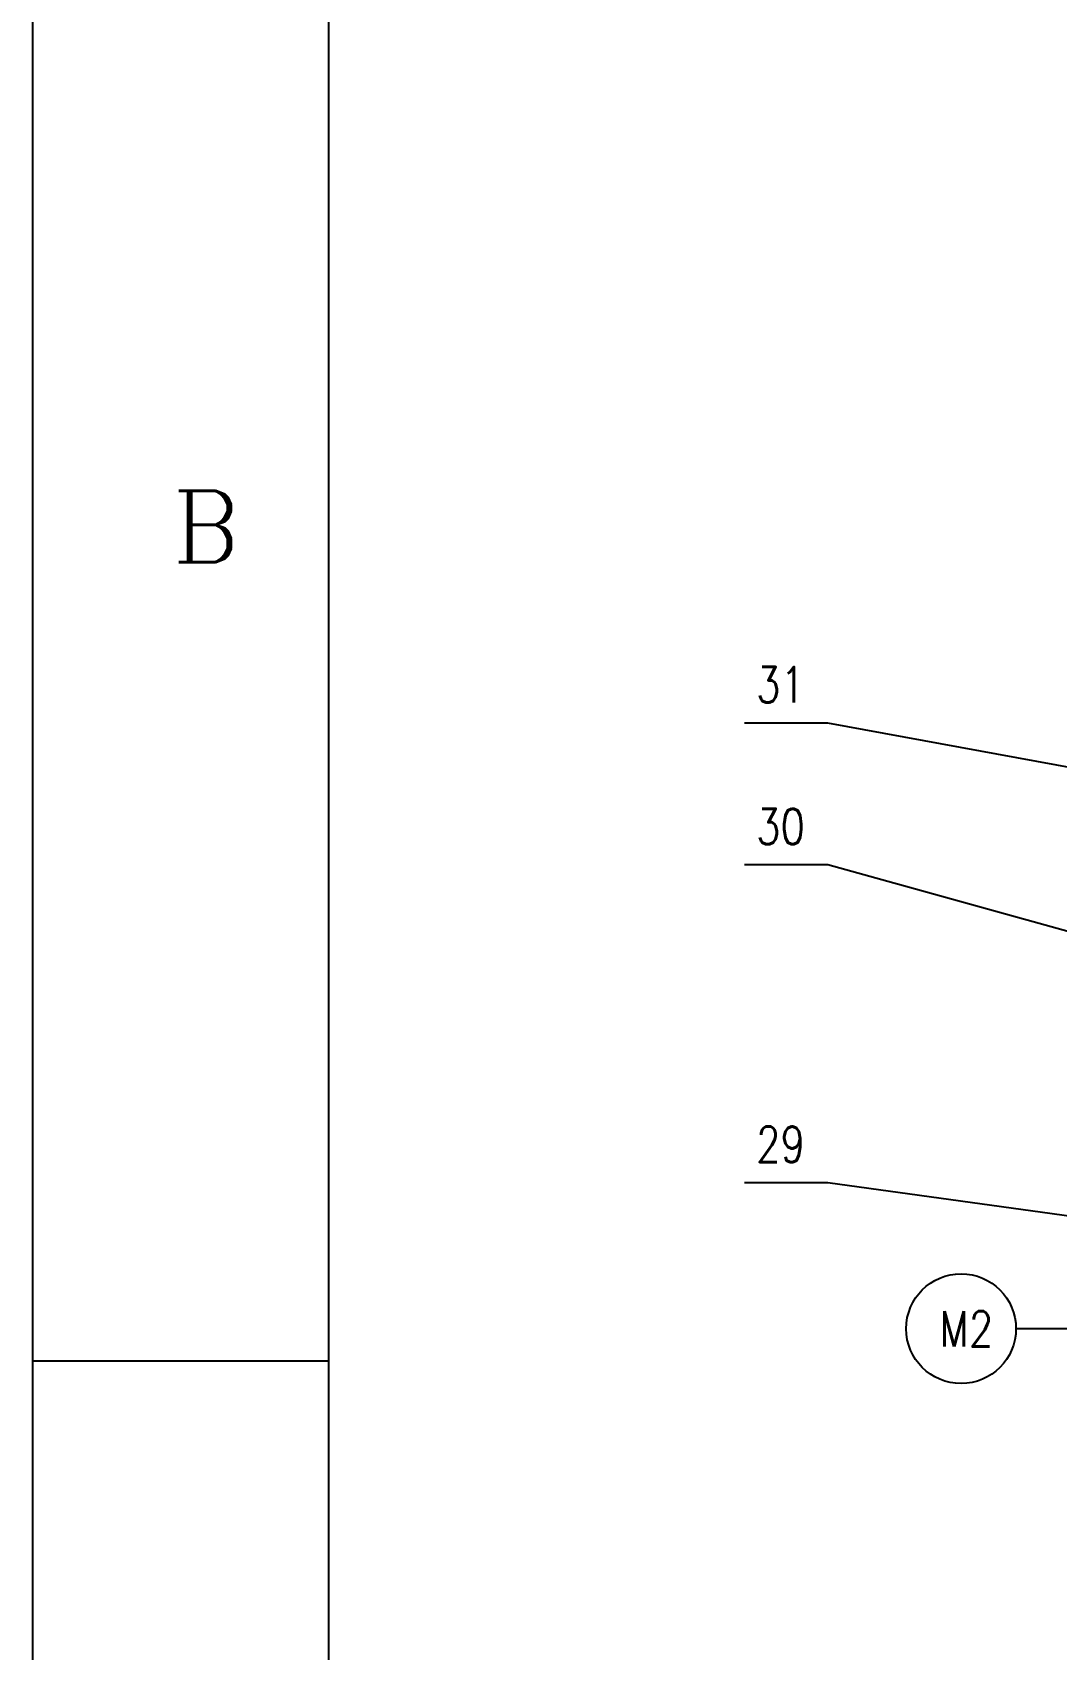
# Model space of a CAD drawing. Extents: x 16825 to 205982, y -10874 to 68273.
# Drawn here: x 159879 to 162906, y 57608 to 62386 of the extents above; entities that cross this region are included whole.
import ezdxf
from ezdxf.enums import TextEntityAlignment as Align

# ---------------------------------------------------------------- set-up
doc = ezdxf.new("R2010")
doc.units = 0
doc.header["$LTSCALE"] = 5
doc.header["$MEASUREMENT"] = 0
doc.linetypes.add('CENTER', pattern=[18, 15, -1, 1, -1])
for name, color, linetype in [('CEN', 6, 'CENTER'), ('DIM', 1, 'CONTINUOUS'), ('THIN', 1, 'CONTINUOUS'), ('TK', 3, 'CONTINUOUS'), ('TXT', 3, 'CONTINUOUS'), ('TXT_E', 7, 'CONTINUOUS')]:
    doc.layers.add(name, color=color, linetype=linetype)
doc.styles.add('ROMANC', font='romanc')
doc.styles.get("Standard").update_dxf_attribs({"font": 'simplex', "width": 0.75, "bigfont": 'hzdx'})

msp = doc.modelspace()

# ---------------------------------------------------------------- linework, layer by layer
at = {"layer": 'CEN', "ltscale": 5}
msp.add_line((165339.879, 58556.373), (162785.965, 58556.373), dxfattribs=at)
at = {"layer": 'DIM'}
msp.add_circle((162623.778, 58556.373), 162.187, dxfattribs=at)
at = {"layer": 'THIN'}
for p, q in [((163944.377, 60031.373), (162229.69, 60345.709)), ((164289.377, 59356.373), (162229.69, 59926.452)), ((164334.377, 58695.471), (162229.69, 58987.727))]:
    msp.add_line(p, q, dxfattribs=at)
at = {"layer": 'TK'}
for p, q in [((159879.065, 68272.715), (159879.065, 26657.715)), ((160754.065, 67922.715), (160754.065, 27007.715)), ((159879.065, 58461.515), (160754.065, 58461.515))]:
    msp.add_line(p, q, dxfattribs=at)
at = {"layer": 'TXT_E', "color": 2}
for p, q in [((162229.69, 60345.709), (161983.934, 60345.709)), ((162229.69, 59926.452), (161983.934, 59926.452)), ((162229.69, 58987.727), (161983.934, 58987.727))]:
    msp.add_line(p, q, dxfattribs=at)

# ---------------------------------------------------------------- texts
at = {"layer": 'TK', "style": 'ROMANC'}
msp.add_text('B', height=210, dxfattribs=at).set_placement((160294.424, 60821.387))
at = {"layer": 'TXT', "width": 0.8}
msp.add_text('31', height=105, dxfattribs=at).set_placement((162090.153, 60375.205), align=Align.BOTTOM_CENTER)
at = {"layer": 'TXT', "color": 1, "width": 0.8}
for s, p in [('30', (162090.153, 59955.948)), ('29', (162090.153, 59017.223))]:
    msp.add_text(s, height=105, dxfattribs=at).set_placement(p, align=Align.BOTTOM_CENTER)
at = {"layer": 'TXT', "width": 0.8}
msp.add_text('M2', height=105, dxfattribs=at).set_placement((162560.361, 58503.355))

doc.saveas('drawing.dxf')
